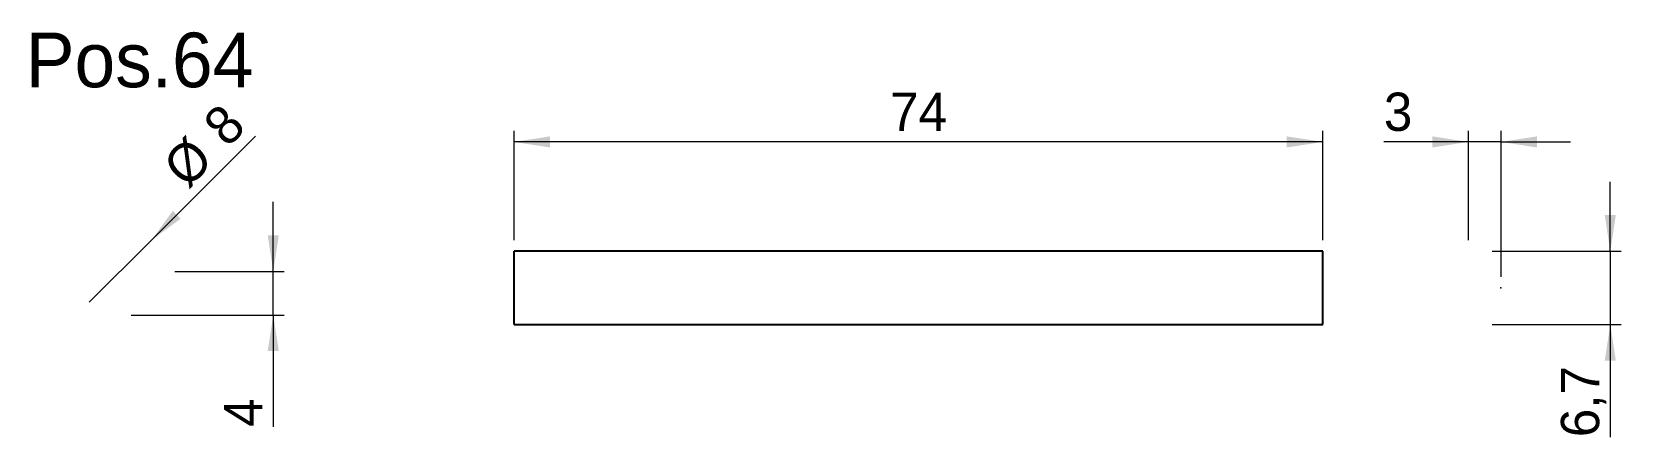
# Model space of a CAD drawing. Header units: metres. Extents: x 166 to 311, y 249 to 286.
import ezdxf

# ---------------------------------------------------------------- set-up
doc = ezdxf.new("R2010")
doc.units = ezdxf.units.M
doc.dimstyles.get("Standard").update_dxf_attribs({"dimtxt": 2.5, "dimasz": 2.5, "dimexe": 1.25, "dimexo": 0.625, "dimtad": 1, "dimcen": 2.5, "dimazin": 3, "dimtfac": 1, "dimtmove": 0, "dimatfit": 3})

# ---------------------------------------------------------------- blocks, each defined once
blk = doc.blocks.new('*D1')
at = {"color": 7, "linetype": 'Continuous', "lineweight": 18}
for p, q in [((187.61, 263.96), (187.61, 270.31)), ((178.61, 263.96), (188.61, 263.96)), ((187.61, 259.96), (187.61, 263.96)), ((174.61, 259.96), (188.61, 259.96)), ((187.61, 259.96), (187.61, 249.73))]:
    blk.add_line(p, q, dxfattribs=at)
for points in [[(187.61, 263.96), (188.12, 267.26), (187.1, 267.26)], [(187.61, 259.96), (187.1, 256.66), (188.12, 256.66)]]:
    blk.add_solid(points, dxfattribs=at)
at = {"color": 7, "linetype": 'Continuous', "lineweight": 18, "insert": (183.1, 249.73), "char_height": 3.5, "attachment_point": 1, "rotation": 90}
blk.add_mtext('4', dxfattribs=at)
blk = doc.blocks.new('*D2')
at = {"color": 7, "linetype": 'Continuous', "lineweight": 18}
for q in [(185.97, 276.33), (170.78, 261.13)]:
    blk.add_line((176.44, 266.79), q, dxfattribs=at)
blk.add_solid([(176.44, 266.79), (179.13, 268.77), (178.41, 269.48)], dxfattribs=at)
at = {"color": 7, "linetype": 'Continuous', "lineweight": 18, "char_height": 3.5, "attachment_point": 1, "rotation": 45}
for s, insert in [('8', (180.95, 277.68)), ('%%c', (177.26, 273.91))]:
    blk.add_mtext(s, dxfattribs=dict(at, insert=insert))
blk = doc.blocks.new('*D3')
at = {"color": 7, "linetype": 'Continuous', "lineweight": 18}
for p, q in [((209.64, 266.8), (209.64, 276.8)), ((283.64, 266.8), (283.64, 276.8)), ((283.64, 275.8), (209.64, 275.8))]:
    blk.add_line(p, q, dxfattribs=at)
for points in [[(209.64, 275.8), (212.94, 275.29), (212.94, 276.31)], [(283.64, 275.8), (280.34, 276.31), (280.34, 275.29)]]:
    blk.add_solid(points, dxfattribs=at)
at = {"color": 7, "linetype": 'Continuous', "lineweight": 18, "insert": (244.05, 280.31), "char_height": 3.5, "attachment_point": 1}
blk.add_mtext('74', dxfattribs=at)
blk = doc.blocks.new('*D4')
at = {"color": 7, "linetype": 'Continuous', "lineweight": 18}
for p, q in [((296.95, 266.8), (296.95, 276.8)), ((299.94, 263.45), (299.94, 276.8)), ((296.95, 275.8), (289.22, 275.8)), ((299.94, 275.8), (296.95, 275.8)), ((299.94, 275.8), (306.29, 275.8))]:
    blk.add_line(p, q, dxfattribs=at)
for points in [[(296.95, 275.8), (293.65, 276.31), (293.65, 275.29)], [(299.94, 275.8), (303.24, 275.29), (303.24, 276.31)]]:
    blk.add_solid(points, dxfattribs=at)
at = {"color": 7, "linetype": 'Continuous', "lineweight": 18, "insert": (289.22, 280.31), "char_height": 3.5, "attachment_point": 1}
blk.add_mtext('3', dxfattribs=at)
blk = doc.blocks.new('*D5')
at = {"color": 7, "linetype": 'Continuous', "lineweight": 18}
for p, q in [((309.94, 265.8), (309.94, 272.15)), ((299.12, 265.8), (310.94, 265.8)), ((309.94, 265.8), (309.94, 259.1)), ((299.12, 259.1), (310.94, 259.1)), ((309.94, 259.1), (309.94, 248.79))]:
    blk.add_line(p, q, dxfattribs=at)
for points in [[(309.94, 265.8), (310.44, 269.1), (309.43, 269.1)], [(309.94, 259.1), (309.43, 255.8), (310.44, 255.8)]]:
    blk.add_solid(points, dxfattribs=at)
at = {"color": 7, "linetype": 'Continuous', "lineweight": 18, "insert": (305.42, 248.79), "char_height": 3.5, "attachment_point": 1, "rotation": 90}
blk.add_mtext('6,7', dxfattribs=at)

msp = doc.modelspace()

# ---------------------------------------------------------------- linework, layer by layer
at = {"color": 7, "linetype": 'Continuous', "lineweight": 25}
for p, q in [((283.637, 265.801), (209.637, 265.801)), ((209.637, 259.101), (209.637, 265.801)), ((283.637, 259.101), (283.637, 265.801)), ((209.637, 259.101), (283.637, 259.101))]:
    msp.add_line(p, q, dxfattribs=at)
at = {"color": 7, "linetype": 'Continuous', "lineweight": 0}
msp.add_point((299.935, 262.451), dxfattribs=at)

# ---------------------------------------------------------------- texts
at = {"insert": (164.968, 285.801), "char_height": 5, "attachment_point": 1}
msp.add_mtext('Pos.64', dxfattribs=at)

# ---------------------------------------------------------------- dimensions: what is measured, and where the dimension line sits
at = {"color": 7, "linetype": 'Continuous', "lineweight": 18}
dim = msp.add_diameter_dim_2p(p1=(170.779, 261.134), p2=(176.436, 266.791), dimstyle='Standard', dxfattribs=at)
dim.commit()
dim.dimension.update_dxf_attribs({"geometry": '*D2', "text_midpoint": (183.385, 273.74), "dimtype": 163})
for base, p1, p2, picture, middle in [((209.637, 275.801), (283.637, 265.801), (209.637, 265.801), '*D3', (246.637, 275.801)), ((296.949, 275.801), (299.935, 262.451), (296.949, 265.801), '*D4', (290.51, 275.801))]:
    dim = msp.add_linear_dim(base=base, p1=p1, p2=p2, dimstyle='Standard', dxfattribs=at)
    dim.commit()
    dim.dimension.update_dxf_attribs({"geometry": picture, "text_midpoint": middle, "dimtype": 160})
for base, p1, p2, picture, middle in [((309.935, 259.101), (298.121, 265.801), (298.121, 259.101), '*D5', (309.935, 252.019)), ((187.608, 263.962), (173.608, 259.962), (177.608, 263.962), '*D1', (187.608, 251.026))]:
    dim = msp.add_linear_dim(base=base, p1=p1, p2=p2, angle=90, dimstyle='Standard', dxfattribs=at)
    dim.commit()
    dim.dimension.update_dxf_attribs({"geometry": picture, "text_midpoint": middle, "dimtype": 160})

doc.saveas('drawing.dxf')
